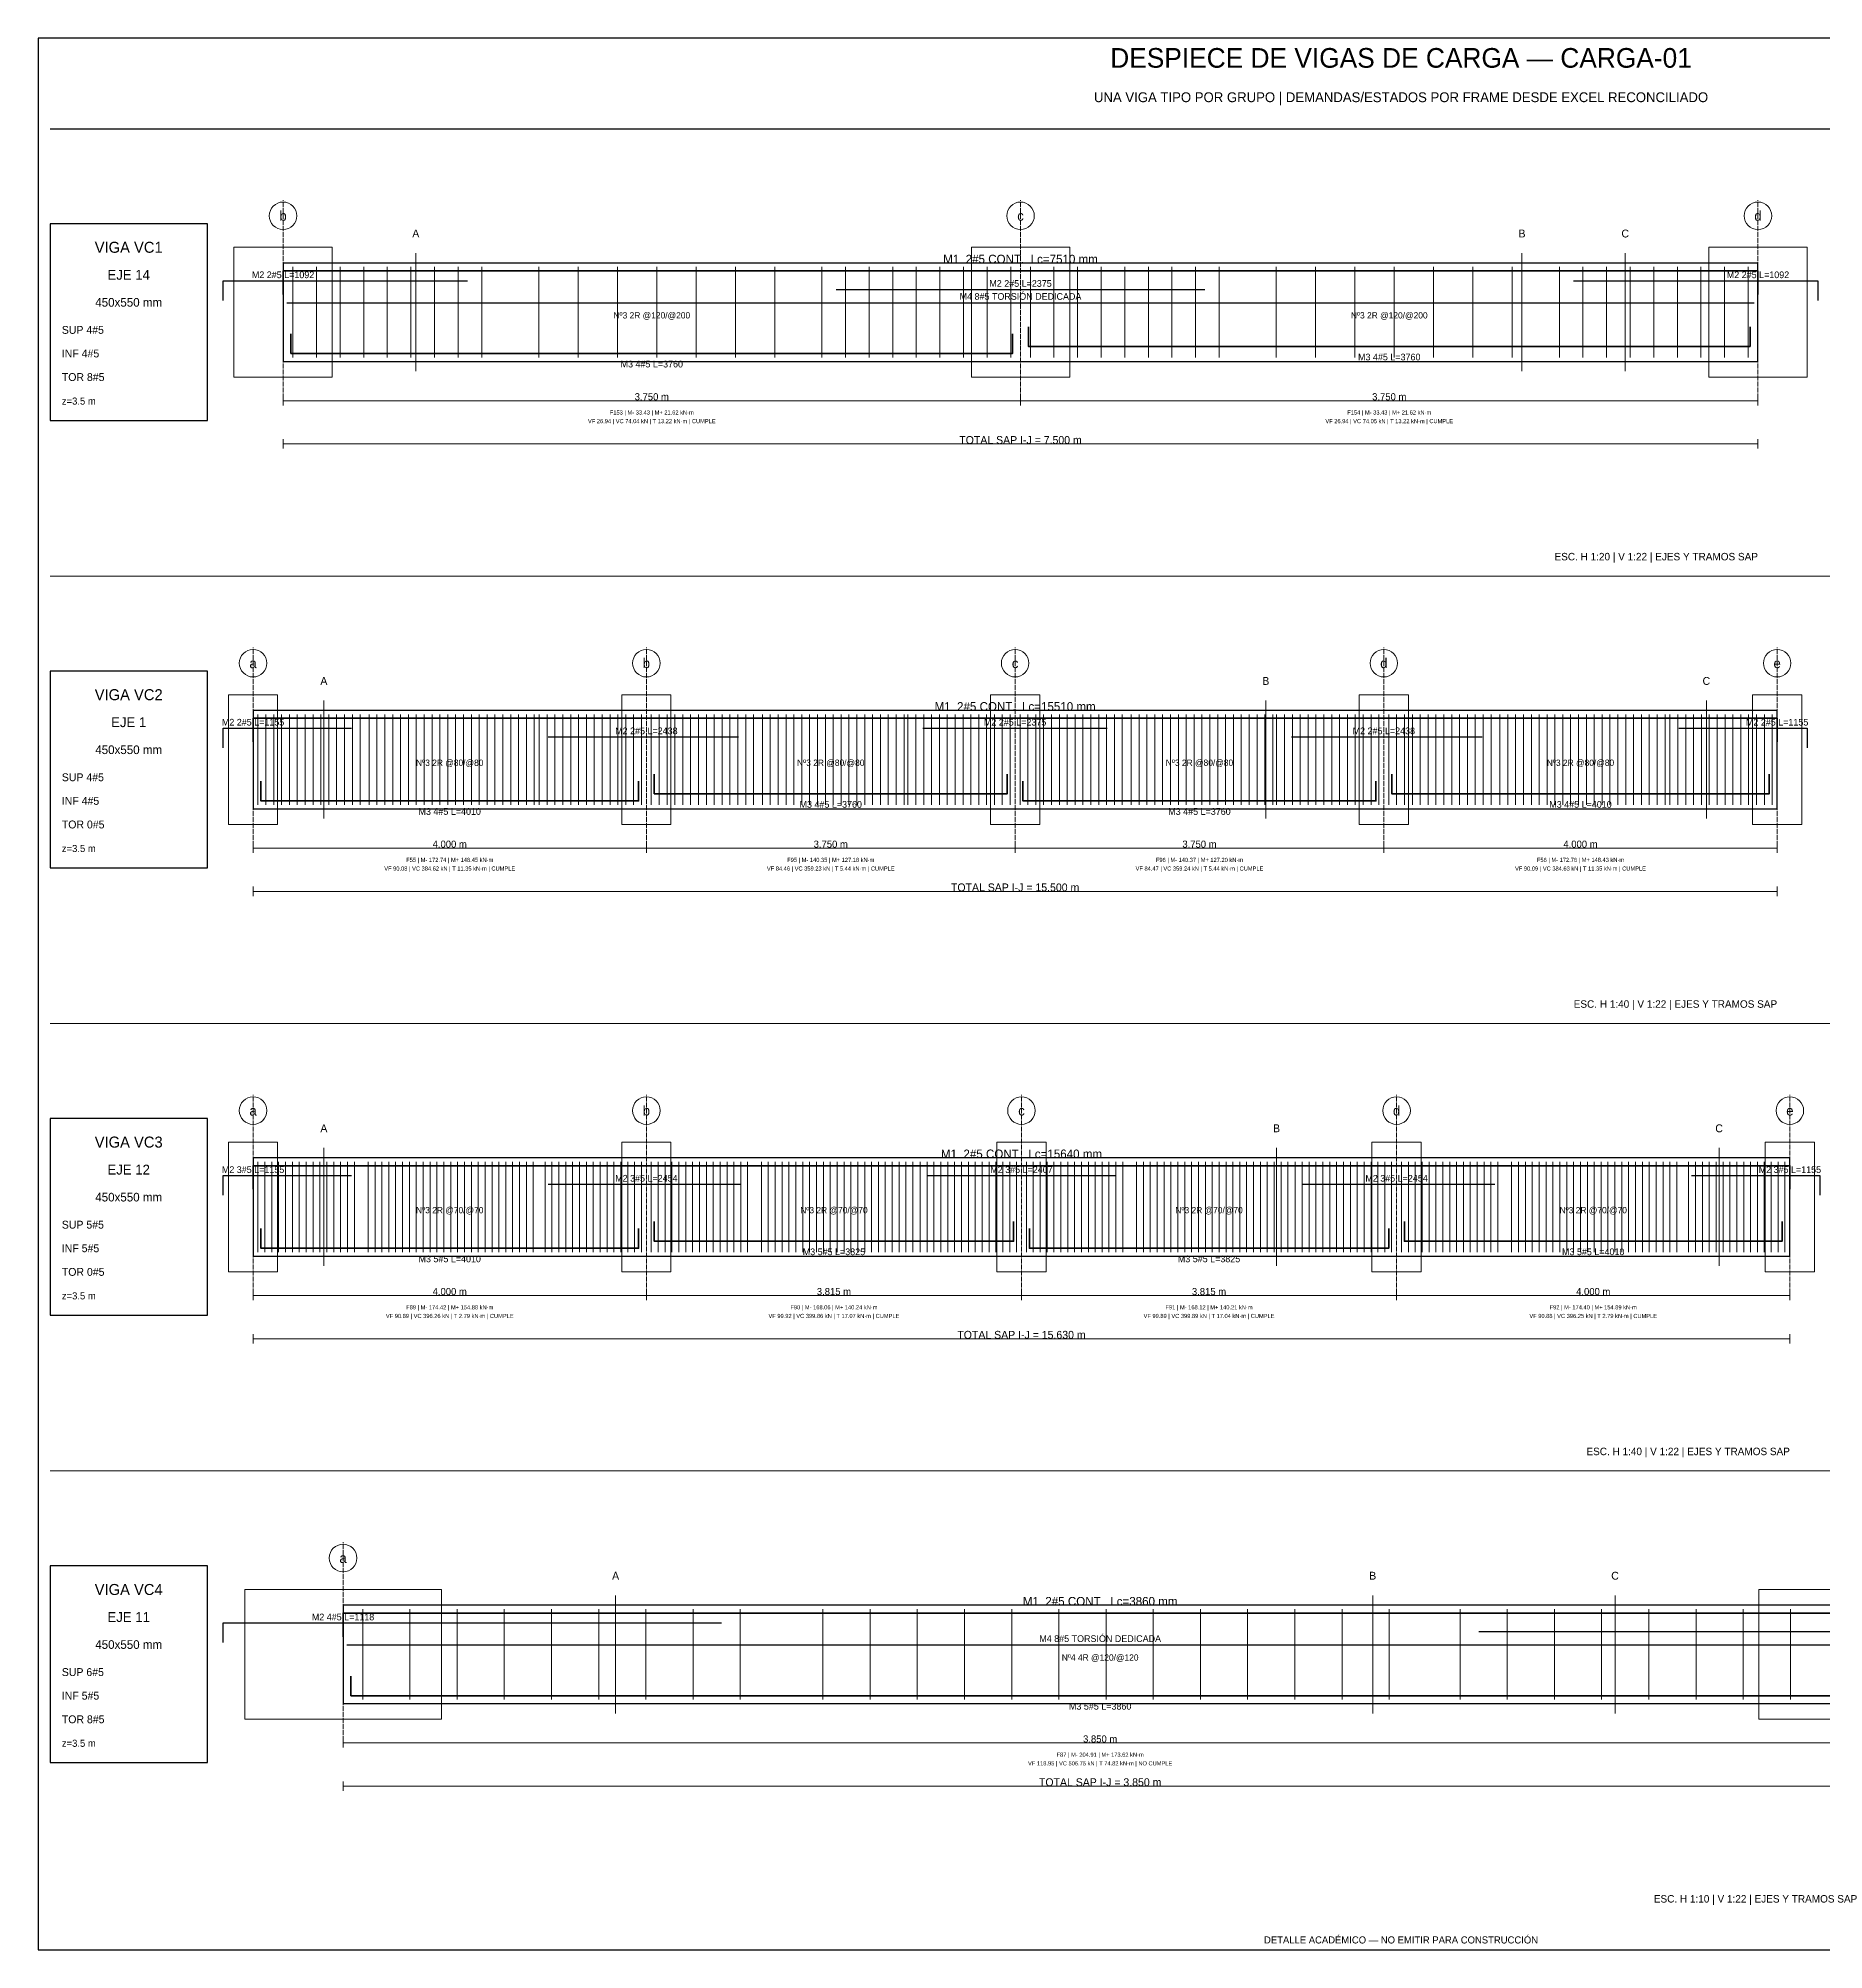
# Paper-space layout 'CARGA_01' of a CAD drawing. Header units: millimetres. Extents: x 7 to 700, y 7 to 493.
# Drawn here: x 7 to 461, y 7 to 493 of the extents above; entities that cross this region are included whole.
import ezdxf
from ezdxf.enums import TextEntityAlignment as Align

# ---------------------------------------------------------------- set-up
doc = ezdxf.new("R2010")
doc.units = ezdxf.units.MM
doc.linetypes.add('DASHED', pattern=[1.524, 1.27, -0.254])
for name, color, linetype in [('ACERO_INF', 1, 'Continuous'), ('ACERO_SUP_APOYO', 5, 'Continuous'), ('ACERO_SUP_CONT', 4, 'Continuous'), ('ACERO_TORSION', 30, 'Continuous'), ('APOYOS', 9, 'Continuous'), ('CONTORNO', 7, 'Continuous'), ('CORTE', 6, 'Continuous'), ('COTAS', 3, 'Continuous'), ('EJES', 1, 'Continuous'), ('ESTRIBOS', 8, 'Continuous'), ('MARCO', 7, 'Continuous'), ('TEXTO', 7, 'Continuous')]:
    doc.layers.add(name, color=color, linetype=linetype)

psp = doc.layouts.new('CARGA_01')

# ---------------------------------------------------------------- linework, layer by layer
at = {"layer": 'ACERO_INF', "color": 1, "lineweight": 35}
for points in [[(258.75, 419.65), (258.75, 414.65), (442.25, 414.65), (442.25, 419.65)], [(71.25, 417.85), (71.25, 412.85), (254.75, 412.85), (254.75, 417.85)], [(63.625, 304.1), (63.625, 299.1), (159.625, 299.1), (159.625, 304.1)], [(163.625, 305.9), (163.625, 300.9), (253.375, 300.9), (253.375, 305.9)], [(257.375, 304.1), (257.375, 299.1), (347.125, 299.1), (347.125, 304.1)], [(351.125, 305.9), (351.125, 300.9), (447.125, 300.9), (447.125, 305.9)], [(63.625, 190.35), (63.625, 185.35), (159.625, 185.35), (159.625, 190.35)], [(163.625, 192.15), (163.625, 187.15), (254.9943, 187.15), (254.9943, 192.15)], [(258.9943, 190.35), (258.9943, 185.35), (350.3635, 185.35), (350.3635, 190.35)], [(354.3635, 192.15), (354.3635, 187.15), (450.3635, 187.15), (450.3635, 192.15)], [(86.5, 76.6), (86.5, 71.6), (467.5, 71.6), (467.5, 76.6)]]:
    psp.add_lwpolyline(points, dxfattribs=at)
at = {"layer": 'ACERO_SUP_APOYO', "color": 5, "lineweight": 30}
for points in [[(54, 426.35), (54, 431.35), (116.125, 431.35)], [(209.875, 429.15), (303.625, 429.15)], [(397.375, 431.35), (459.5, 431.35), (459.5, 426.35)], [(54, 312.6), (54, 317.6), (86.625, 317.6)], [(231.9375, 317.6), (278.8125, 317.6)], [(424.125, 317.6), (456.75, 317.6), (456.75, 312.6)], [(136.625, 315.4), (185.0625, 315.4)], [(325.6875, 315.4), (374.125, 315.4)], [(54, 198.85), (54, 203.85), (86.625, 203.85)], [(136.625, 201.65), (185.4673, 201.65)], [(233.1519, 203.85), (280.8366, 203.85)], [(328.5212, 201.65), (377.3635, 201.65)], [(427.3635, 203.85), (459.9885, 203.85), (459.9885, 198.85)], [(54, 85.1), (54, 90.1), (180.75, 90.1)], [(373.25, 87.9), (500, 87.9), (500, 82.9)]]:
    psp.add_lwpolyline(points, dxfattribs=at)
at = {"layer": 'ACERO_SUP_CONT', "color": 4, "lineweight": 35}
for points in [[(69.25, 427.85), (69.25, 433.85), (444.25, 433.85), (444.25, 427.85)], [(61.625, 314.1), (61.625, 320.1), (449.125, 320.1), (449.125, 314.1)], [(61.625, 200.35), (61.625, 206.35), (452.3635, 206.35), (452.3635, 200.35)], [(84.5, 86.6), (84.5, 92.6), (469.5, 92.6), (469.5, 86.6)]]:
    psp.add_lwpolyline(points, dxfattribs=at)
at = {"layer": 'ACERO_TORSION', "color": 30, "lineweight": 30}
for points in [[(70.25, 425.75), (443.25, 425.75)], [(85.5, 84.5), (468.5, 84.5)]]:
    psp.add_lwpolyline(points, dxfattribs=at)
at = {"layer": 'APOYOS', "color": 9, "lineweight": 15}
for points in [[(56.75, 406.85), (81.75, 406.85), (81.75, 439.85), (56.75, 439.85)], [(244.25, 406.85), (269.25, 406.85), (269.25, 439.85), (244.25, 439.85)], [(431.75, 406.85), (456.75, 406.85), (456.75, 439.85), (431.75, 439.85)], [(55.375, 293.1), (67.875, 293.1), (67.875, 326.1), (55.375, 326.1)], [(155.375, 293.1), (167.875, 293.1), (167.875, 326.1), (155.375, 326.1)], [(249.125, 293.1), (261.625, 293.1), (261.625, 326.1), (249.125, 326.1)], [(342.875, 293.1), (355.375, 293.1), (355.375, 326.1), (342.875, 326.1)], [(442.875, 293.1), (455.375, 293.1), (455.375, 326.1), (442.875, 326.1)], [(55.375, 179.35), (67.875, 179.35), (67.875, 212.35), (55.375, 212.35)], [(155.375, 179.35), (167.875, 179.35), (167.875, 212.35), (155.375, 212.35)], [(250.7443, 179.35), (263.2443, 179.35), (263.2443, 212.35), (250.7443, 212.35)], [(346.1135, 179.35), (358.6135, 179.35), (358.6135, 212.35), (346.1135, 212.35)], [(446.1135, 179.35), (458.6135, 179.35), (458.6135, 212.35), (446.1135, 212.35)], [(59.5, 65.6), (109.5, 65.6), (109.5, 98.6), (59.5, 98.6)], [(444.5, 65.6), (494.5, 65.6), (494.5, 98.6), (444.5, 98.6)]]:
    psp.add_lwpolyline(points, close=True, dxfattribs=at)
at = {"layer": 'CONTORNO', "color": 7, "lineweight": 25}
for points in [[(69.25, 410.85), (444.25, 410.85), (444.25, 435.85), (69.25, 435.85)], [(61.625, 297.1), (449.125, 297.1), (449.125, 322.1), (61.625, 322.1)], [(61.625, 183.35), (452.3635, 183.35), (452.3635, 208.35), (61.625, 208.35)], [(84.5, 69.6), (469.5, 69.6), (469.5, 94.6), (84.5, 94.6)]]:
    psp.add_lwpolyline(points, close=True, dxfattribs=at)
at = {"layer": 'CORTE', "color": 6, "lineweight": 13}
for p, q in [((103, 408.35), (103, 438.35)), ((384.25, 408.35), (384.25, 438.35)), ((410.5, 408.35), (410.5, 438.35)), ((79.625, 294.6), (79.625, 324.6)), ((319.125, 294.6), (319.125, 324.6)), ((431.125, 294.6), (431.125, 324.6)), ((79.625, 180.85), (79.625, 210.85)), ((321.8453, 180.85), (321.8453, 210.85)), ((434.3635, 180.85), (434.3635, 210.85)), ((153.8, 67.1), (153.8, 97.1)), ((346.3, 67.1), (346.3, 97.1)), ((407.9, 67.1), (407.9, 97.1))]:
    psp.add_line(p, q, dxfattribs=at)
at = {"layer": 'COTAS', "color": 3, "lineweight": 13}
for p, q in [((69.25, 399.65), (69.25, 402.05)), ((69.25, 400.85), (256.75, 400.85)), ((256.75, 399.65), (256.75, 402.05)), ((256.75, 399.65), (256.75, 402.05)), ((256.75, 400.85), (444.25, 400.85)), ((444.25, 399.65), (444.25, 402.05)), ((69.25, 388.65), (69.25, 391.05)), ((69.25, 389.85), (444.25, 389.85)), ((444.25, 388.65), (444.25, 391.05)), ((61.625, 285.9), (61.625, 288.3)), ((61.625, 287.1), (161.625, 287.1)), ((161.625, 285.9), (161.625, 288.3)), ((161.625, 285.9), (161.625, 288.3)), ((161.625, 287.1), (255.375, 287.1)), ((255.375, 285.9), (255.375, 288.3)), ((255.375, 285.9), (255.375, 288.3)), ((255.375, 287.1), (349.125, 287.1)), ((349.125, 285.9), (349.125, 288.3)), ((349.125, 285.9), (349.125, 288.3)), ((349.125, 287.1), (449.125, 287.1)), ((449.125, 285.9), (449.125, 288.3)), ((61.625, 274.9), (61.625, 277.3)), ((449.125, 274.9), (449.125, 277.3)), ((61.625, 276.1), (449.125, 276.1)), ((61.625, 172.15), (61.625, 174.55)), ((61.625, 173.35), (161.625, 173.35)), ((161.625, 172.15), (161.625, 174.55)), ((161.625, 172.15), (161.625, 174.55)), ((161.625, 173.35), (256.9943, 173.35)), ((256.9943, 172.15), (256.9943, 174.55)), ((256.9943, 172.15), (256.9943, 174.55)), ((256.9943, 173.35), (352.3635, 173.35)), ((352.3635, 172.15), (352.3635, 174.55)), ((352.3635, 172.15), (352.3635, 174.55)), ((352.3635, 173.35), (452.3635, 173.35)), ((452.3635, 172.15), (452.3635, 174.55)), ((61.625, 161.15), (61.625, 163.55)), ((61.625, 162.35), (452.3635, 162.35)), ((452.3635, 161.15), (452.3635, 163.55)), ((84.5, 58.4), (84.5, 60.8)), ((84.5, 59.6), (469.5, 59.6)), ((84.5, 47.4), (84.5, 49.8)), ((84.5, 48.6), (469.5, 48.6))]:
    psp.add_line(p, q, dxfattribs=at)
at = {"layer": 'EJES', "color": 1, "linetype": 'DASHED', "lineweight": 9}
for p, q in [((69.25, 399.85), (69.25, 451.85)), ((256.75, 399.85), (256.75, 451.85)), ((444.25, 399.85), (444.25, 451.85)), ((61.625, 286.1), (61.625, 338.1)), ((161.625, 286.1), (161.625, 338.1)), ((255.375, 286.1), (255.375, 338.1)), ((349.125, 286.1), (349.125, 338.1)), ((449.125, 286.1), (449.125, 338.1)), ((61.625, 172.35), (61.625, 224.35)), ((161.625, 172.35), (161.625, 224.35)), ((256.9943, 172.35), (256.9943, 224.35)), ((352.3635, 172.35), (352.3635, 224.35)), ((452.3635, 172.35), (452.3635, 224.35)), ((84.5, 58.6), (84.5, 110.6))]:
    psp.add_line(p, q, dxfattribs=at)
at = {"layer": 'EJES', "color": 1, "lineweight": 18}
for centre in [(69.25, 447.85), (256.75, 447.85), (444.25, 447.85), (61.625, 334.1), (161.625, 334.1), (255.375, 334.1), (349.125, 334.1), (449.125, 334.1), (61.625, 220.35), (161.625, 220.35), (256.9943, 220.35), (352.3635, 220.35), (452.3635, 220.35), (84.5, 106.6)]:
    psp.add_circle(centre, 3.5, dxfattribs=at)
at = {"layer": 'ESTRIBOS', "color": 8, "lineweight": 9}
for p, q in [((71.75, 411.85), (71.75, 434.85)), ((77.75, 411.85), (77.75, 434.85)), ((83.75, 411.85), (83.75, 434.85)), ((89.75, 411.85), (89.75, 434.85)), ((95.75, 411.85), (95.75, 434.85)), ((101.75, 411.85), (101.75, 434.85)), ((107.75, 411.85), (107.75, 434.85)), ((113.75, 411.85), (113.75, 434.85)), ((119.75, 411.85), (119.75, 434.85)), ((134.25, 411.85), (134.25, 434.85)), ((144.25, 411.85), (144.25, 434.85)), ((154.25, 411.85), (154.25, 434.85)), ((164.25, 411.85), (164.25, 434.85)), ((174.25, 411.85), (174.25, 434.85)), ((184.25, 411.85), (184.25, 434.85)), ((194.25, 411.85), (194.25, 434.85)), ((206.25, 411.85), (206.25, 434.85)), ((212.25, 411.85), (212.25, 434.85)), ((218.25, 411.85), (218.25, 434.85)), ((224.25, 411.85), (224.25, 434.85)), ((230.25, 411.85), (230.25, 434.85)), ((236.25, 411.85), (236.25, 434.85)), ((242.25, 411.85), (242.25, 434.85)), ((248.25, 411.85), (248.25, 434.85)), ((254.25, 411.85), (254.25, 434.85)), ((259.25, 411.85), (259.25, 434.85)), ((265.25, 411.85), (265.25, 434.85)), ((271.25, 411.85), (271.25, 434.85)), ((277.25, 411.85), (277.25, 434.85)), ((283.25, 411.85), (283.25, 434.85)), ((289.25, 411.85), (289.25, 434.85)), ((295.25, 411.85), (295.25, 434.85)), ((301.25, 411.85), (301.25, 434.85)), ((307.25, 411.85), (307.25, 434.85)), ((321.75, 411.85), (321.75, 434.85)), ((331.75, 411.85), (331.75, 434.85)), ((341.75, 411.85), (341.75, 434.85)), ((351.75, 411.85), (351.75, 434.85)), ((361.75, 411.85), (361.75, 434.85)), ((371.75, 411.85), (371.75, 434.85)), ((381.75, 411.85), (381.75, 434.85)), ((393.75, 411.85), (393.75, 434.85)), ((399.75, 411.85), (399.75, 434.85)), ((405.75, 411.85), (405.75, 434.85)), ((411.75, 411.85), (411.75, 434.85)), ((417.75, 411.85), (417.75, 434.85)), ((423.75, 411.85), (423.75, 434.85)), ((429.75, 411.85), (429.75, 434.85)), ((435.75, 411.85), (435.75, 434.85)), ((441.75, 411.85), (441.75, 434.85)), ((62.875, 298.1), (62.875, 321.1)), ((64.875, 298.1), (64.875, 321.1)), ((66.875, 298.1), (66.875, 321.1)), ((68.875, 298.1), (68.875, 321.1)), ((70.875, 298.1), (70.875, 321.1)), ((72.875, 298.1), (72.875, 321.1)), ((74.875, 298.1), (74.875, 321.1)), ((76.875, 298.1), (76.875, 321.1)), ((78.875, 298.1), (78.875, 321.1)), ((80.875, 298.1), (80.875, 321.1)), ((82.875, 298.1), (82.875, 321.1)), ((84.875, 298.1), (84.875, 321.1)), ((86.875, 298.1), (86.875, 321.1)), ((88.875, 298.1), (88.875, 321.1)), ((91.125, 298.1), (91.125, 321.1)), ((93.125, 298.1), (93.125, 321.1)), ((95.125, 298.1), (95.125, 321.1)), ((97.125, 298.1), (97.125, 321.1)), ((99.125, 298.1), (99.125, 321.1)), ((101.125, 298.1), (101.125, 321.1)), ((103.125, 298.1), (103.125, 321.1)), ((105.125, 298.1), (105.125, 321.1)), ((107.125, 298.1), (107.125, 321.1)), ((109.125, 298.1), (109.125, 321.1)), ((111.125, 298.1), (111.125, 321.1)), ((113.125, 298.1), (113.125, 321.1)), ((115.125, 298.1), (115.125, 321.1)), ((117.125, 298.1), (117.125, 321.1)), ((119.125, 298.1), (119.125, 321.1)), ((121.125, 298.1), (121.125, 321.1)), ((123.125, 298.1), (123.125, 321.1)), ((125.125, 298.1), (125.125, 321.1)), ((127.125, 298.1), (127.125, 321.1)), ((129.125, 298.1), (129.125, 321.1)), ((131.125, 298.1), (131.125, 321.1)), ((133.125, 298.1), (133.125, 321.1)), ((134.375, 298.1), (134.375, 321.1)), ((136.375, 298.1), (136.375, 321.1)), ((138.375, 298.1), (138.375, 321.1)), ((140.375, 298.1), (140.375, 321.1)), ((142.375, 298.1), (142.375, 321.1)), ((144.375, 298.1), (144.375, 321.1)), ((146.375, 298.1), (146.375, 321.1)), ((148.375, 298.1), (148.375, 321.1)), ((150.375, 298.1), (150.375, 321.1)), ((152.375, 298.1), (152.375, 321.1)), ((154.375, 298.1), (154.375, 321.1)), ((156.375, 298.1), (156.375, 321.1)), ((158.375, 298.1), (158.375, 321.1)), ((160.375, 298.1), (160.375, 321.1)), ((162.875, 298.1), (162.875, 321.1)), ((164.875, 298.1), (164.875, 321.1)), ((166.875, 298.1), (166.875, 321.1)), ((168.875, 298.1), (168.875, 321.1)), ((170.875, 298.1), (170.875, 321.1)), ((172.875, 298.1), (172.875, 321.1)), ((174.875, 298.1), (174.875, 321.1)), ((176.875, 298.1), (176.875, 321.1)), ((178.875, 298.1), (178.875, 321.1)), ((180.875, 298.1), (180.875, 321.1)), ((182.875, 298.1), (182.875, 321.1)), ((184.875, 298.1), (184.875, 321.1)), ((186.875, 298.1), (186.875, 321.1)), ((188.875, 298.1), (188.875, 321.1)), ((191.125, 298.1), (191.125, 321.1)), ((193.125, 298.1), (193.125, 321.1)), ((195.125, 298.1), (195.125, 321.1)), ((197.125, 298.1), (197.125, 321.1)), ((199.125, 298.1), (199.125, 321.1)), ((201.125, 298.1), (201.125, 321.1)), ((203.125, 298.1), (203.125, 321.1)), ((205.125, 298.1), (205.125, 321.1)), ((207.125, 298.1), (207.125, 321.1)), ((209.125, 298.1), (209.125, 321.1)), ((211.125, 298.1), (211.125, 321.1)), ((213.125, 298.1), (213.125, 321.1)), ((215.125, 298.1), (215.125, 321.1)), ((217.125, 298.1), (217.125, 321.1)), ((219.125, 298.1), (219.125, 321.1)), ((221.125, 298.1), (221.125, 321.1)), ((223.125, 298.1), (223.125, 321.1)), ((225.125, 298.1), (225.125, 321.1)), ((227.125, 298.1), (227.125, 321.1)), ((228.125, 298.1), (228.125, 321.1)), ((230.125, 298.1), (230.125, 321.1)), ((232.125, 298.1), (232.125, 321.1)), ((234.125, 298.1), (234.125, 321.1)), ((236.125, 298.1), (236.125, 321.1)), ((238.125, 298.1), (238.125, 321.1)), ((240.125, 298.1), (240.125, 321.1)), ((242.125, 298.1), (242.125, 321.1)), ((244.125, 298.1), (244.125, 321.1)), ((246.125, 298.1), (246.125, 321.1)), ((248.125, 298.1), (248.125, 321.1)), ((250.125, 298.1), (250.125, 321.1)), ((252.125, 298.1), (252.125, 321.1)), ((254.125, 298.1), (254.125, 321.1)), ((256.625, 298.1), (256.625, 321.1)), ((258.625, 298.1), (258.625, 321.1)), ((260.625, 298.1), (260.625, 321.1)), ((262.625, 298.1), (262.625, 321.1)), ((264.625, 298.1), (264.625, 321.1)), ((266.625, 298.1), (266.625, 321.1)), ((268.625, 298.1), (268.625, 321.1)), ((270.625, 298.1), (270.625, 321.1)), ((272.625, 298.1), (272.625, 321.1)), ((274.625, 298.1), (274.625, 321.1)), ((276.625, 298.1), (276.625, 321.1)), ((278.625, 298.1), (278.625, 321.1)), ((280.625, 298.1), (280.625, 321.1)), ((282.625, 298.1), (282.625, 321.1)), ((284.875, 298.1), (284.875, 321.1)), ((286.875, 298.1), (286.875, 321.1)), ((288.875, 298.1), (288.875, 321.1)), ((290.875, 298.1), (290.875, 321.1)), ((292.875, 298.1), (292.875, 321.1)), ((294.875, 298.1), (294.875, 321.1)), ((296.875, 298.1), (296.875, 321.1)), ((298.875, 298.1), (298.875, 321.1)), ((300.875, 298.1), (300.875, 321.1)), ((302.875, 298.1), (302.875, 321.1)), ((304.875, 298.1), (304.875, 321.1)), ((306.875, 298.1), (306.875, 321.1)), ((308.875, 298.1), (308.875, 321.1)), ((310.875, 298.1), (310.875, 321.1)), ((312.875, 298.1), (312.875, 321.1)), ((314.875, 298.1), (314.875, 321.1)), ((316.875, 298.1), (316.875, 321.1)), ((318.875, 298.1), (318.875, 321.1)), ((320.875, 298.1), (320.875, 321.1)), ((321.875, 298.1), (321.875, 321.1)), ((323.875, 298.1), (323.875, 321.1)), ((325.875, 298.1), (325.875, 321.1)), ((327.875, 298.1), (327.875, 321.1)), ((329.875, 298.1), (329.875, 321.1)), ((331.875, 298.1), (331.875, 321.1)), ((333.875, 298.1), (333.875, 321.1)), ((335.875, 298.1), (335.875, 321.1)), ((337.875, 298.1), (337.875, 321.1)), ((339.875, 298.1), (339.875, 321.1)), ((341.875, 298.1), (341.875, 321.1)), ((343.875, 298.1), (343.875, 321.1)), ((345.875, 298.1), (345.875, 321.1)), ((347.875, 298.1), (347.875, 321.1)), ((350.375, 298.1), (350.375, 321.1)), ((352.375, 298.1), (352.375, 321.1)), ((354.375, 298.1), (354.375, 321.1)), ((356.375, 298.1), (356.375, 321.1)), ((358.375, 298.1), (358.375, 321.1)), ((360.375, 298.1), (360.375, 321.1)), ((362.375, 298.1), (362.375, 321.1)), ((364.375, 298.1), (364.375, 321.1)), ((366.375, 298.1), (366.375, 321.1)), ((368.375, 298.1), (368.375, 321.1)), ((370.375, 298.1), (370.375, 321.1)), ((372.375, 298.1), (372.375, 321.1)), ((374.375, 298.1), (374.375, 321.1)), ((376.375, 298.1), (376.375, 321.1)), ((378.625, 298.1), (378.625, 321.1)), ((380.625, 298.1), (380.625, 321.1)), ((382.625, 298.1), (382.625, 321.1)), ((384.625, 298.1), (384.625, 321.1)), ((386.625, 298.1), (386.625, 321.1)), ((388.625, 298.1), (388.625, 321.1)), ((390.625, 298.1), (390.625, 321.1)), ((392.625, 298.1), (392.625, 321.1)), ((394.625, 298.1), (394.625, 321.1)), ((396.625, 298.1), (396.625, 321.1)), ((398.625, 298.1), (398.625, 321.1)), ((400.625, 298.1), (400.625, 321.1)), ((402.625, 298.1), (402.625, 321.1)), ((404.625, 298.1), (404.625, 321.1)), ((406.625, 298.1), (406.625, 321.1)), ((408.625, 298.1), (408.625, 321.1)), ((410.625, 298.1), (410.625, 321.1)), ((412.625, 298.1), (412.625, 321.1)), ((414.625, 298.1), (414.625, 321.1)), ((416.625, 298.1), (416.625, 321.1)), ((418.625, 298.1), (418.625, 321.1)), ((420.625, 298.1), (420.625, 321.1)), ((421.875, 298.1), (421.875, 321.1)), ((423.875, 298.1), (423.875, 321.1)), ((425.875, 298.1), (425.875, 321.1)), ((427.875, 298.1), (427.875, 321.1)), ((429.875, 298.1), (429.875, 321.1)), ((431.875, 298.1), (431.875, 321.1)), ((433.875, 298.1), (433.875, 321.1)), ((435.875, 298.1), (435.875, 321.1)), ((437.875, 298.1), (437.875, 321.1)), ((439.875, 298.1), (439.875, 321.1)), ((441.875, 298.1), (441.875, 321.1)), ((443.875, 298.1), (443.875, 321.1)), ((445.875, 298.1), (445.875, 321.1)), ((447.875, 298.1), (447.875, 321.1)), ((62.875, 184.35), (62.875, 207.35)), ((64.625, 184.35), (64.625, 207.35)), ((66.375, 184.35), (66.375, 207.35)), ((68.125, 184.35), (68.125, 207.35)), ((69.875, 184.35), (69.875, 207.35)), ((71.625, 184.35), (71.625, 207.35)), ((73.375, 184.35), (73.375, 207.35)), ((75.125, 184.35), (75.125, 207.35)), ((76.875, 184.35), (76.875, 207.35)), ((78.625, 184.35), (78.625, 207.35)), ((80.375, 184.35), (80.375, 207.35)), ((82.125, 184.35), (82.125, 207.35)), ((83.875, 184.35), (83.875, 207.35)), ((85.625, 184.35), (85.625, 207.35)), ((87.375, 184.35), (87.375, 207.35)), ((90.875, 184.35), (90.875, 207.35)), ((92.625, 184.35), (92.625, 207.35)), ((94.375, 184.35), (94.375, 207.35)), ((96.125, 184.35), (96.125, 207.35)), ((97.875, 184.35), (97.875, 207.35)), ((99.625, 184.35), (99.625, 207.35)), ((101.375, 184.35), (101.375, 207.35)), ((103.125, 184.35), (103.125, 207.35)), ((104.875, 184.35), (104.875, 207.35)), ((106.625, 184.35), (106.625, 207.35)), ((108.375, 184.35), (108.375, 207.35)), ((110.125, 184.35), (110.125, 207.35)), ((111.875, 184.35), (111.875, 207.35)), ((113.625, 184.35), (113.625, 207.35)), ((115.375, 184.35), (115.375, 207.35)), ((117.125, 184.35), (117.125, 207.35)), ((118.875, 184.35), (118.875, 207.35)), ((120.625, 184.35), (120.625, 207.35)), ((122.375, 184.35), (122.375, 207.35)), ((124.125, 184.35), (124.125, 207.35)), ((125.875, 184.35), (125.875, 207.35)), ((127.625, 184.35), (127.625, 207.35)), ((129.375, 184.35), (129.375, 207.35)), ((131.125, 184.35), (131.125, 207.35)), ((132.875, 184.35), (132.875, 207.35)), ((135.875, 184.35), (135.875, 207.35)), ((137.625, 184.35), (137.625, 207.35)), ((139.375, 184.35), (139.375, 207.35)), ((141.125, 184.35), (141.125, 207.35)), ((142.875, 184.35), (142.875, 207.35)), ((144.625, 184.35), (144.625, 207.35)), ((146.375, 184.35), (146.375, 207.35)), ((148.125, 184.35), (148.125, 207.35)), ((149.875, 184.35), (149.875, 207.35)), ((151.625, 184.35), (151.625, 207.35)), ((153.375, 184.35), (153.375, 207.35)), ((155.125, 184.35), (155.125, 207.35)), ((156.875, 184.35), (156.875, 207.35)), ((158.625, 184.35), (158.625, 207.35)), ((160.375, 184.35), (160.375, 207.35)), ((162.875, 184.35), (162.875, 207.35)), ((164.625, 184.35), (164.625, 207.35)), ((166.375, 184.35), (166.375, 207.35)), ((168.125, 184.35), (168.125, 207.35)), ((169.875, 184.35), (169.875, 207.35)), ((171.625, 184.35), (171.625, 207.35)), ((173.375, 184.35), (173.375, 207.35)), ((175.125, 184.35), (175.125, 207.35)), ((176.875, 184.35), (176.875, 207.35)), ((178.625, 184.35), (178.625, 207.35)), ((180.375, 184.35), (180.375, 207.35)), ((182.125, 184.35), (182.125, 207.35)), ((183.875, 184.35), (183.875, 207.35)), ((185.625, 184.35), (185.625, 207.35)), ((187.375, 184.35), (187.375, 207.35)), ((190.875, 184.35), (190.875, 207.35)), ((192.625, 184.35), (192.625, 207.35)), ((194.375, 184.35), (194.375, 207.35)), ((196.125, 184.35), (196.125, 207.35)), ((197.875, 184.35), (197.875, 207.35)), ((199.625, 184.35), (199.625, 207.35)), ((201.375, 184.35), (201.375, 207.35)), ((203.125, 184.35), (203.125, 207.35)), ((204.875, 184.35), (204.875, 207.35)), ((206.625, 184.35), (206.625, 207.35)), ((208.375, 184.35), (208.375, 207.35)), ((210.125, 184.35), (210.125, 207.35)), ((211.875, 184.35), (211.875, 207.35)), ((213.625, 184.35), (213.625, 207.35)), ((215.375, 184.35), (215.375, 207.35)), ((217.125, 184.35), (217.125, 207.35)), ((218.875, 184.35), (218.875, 207.35)), ((220.625, 184.35), (220.625, 207.35)), ((222.375, 184.35), (222.375, 207.35)), ((224.125, 184.35), (224.125, 207.35)), ((225.875, 184.35), (225.875, 207.35)), ((227.625, 184.35), (227.625, 207.35)), ((229.375, 184.35), (229.375, 207.35)), ((231.2443, 184.35), (231.2443, 207.35)), ((232.9943, 184.35), (232.9943, 207.35)), ((234.7443, 184.35), (234.7443, 207.35)), ((236.4943, 184.35), (236.4943, 207.35)), ((238.2443, 184.35), (238.2443, 207.35)), ((239.9943, 184.35), (239.9943, 207.35)), ((241.7443, 184.35), (241.7443, 207.35)), ((243.4943, 184.35), (243.4943, 207.35)), ((245.2443, 184.35), (245.2443, 207.35)), ((246.9943, 184.35), (246.9943, 207.35)), ((248.7443, 184.35), (248.7443, 207.35)), ((250.4943, 184.35), (250.4943, 207.35)), ((252.2443, 184.35), (252.2443, 207.35)), ((253.9943, 184.35), (253.9943, 207.35)), ((255.7443, 184.35), (255.7443, 207.35)), ((258.2443, 184.35), (258.2443, 207.35)), ((259.9943, 184.35), (259.9943, 207.35)), ((261.7443, 184.35), (261.7443, 207.35)), ((263.4943, 184.35), (263.4943, 207.35)), ((265.2443, 184.35), (265.2443, 207.35)), ((266.9943, 184.35), (266.9943, 207.35)), ((268.7443, 184.35), (268.7443, 207.35)), ((270.4943, 184.35), (270.4943, 207.35)), ((272.2443, 184.35), (272.2443, 207.35)), ((273.9943, 184.35), (273.9943, 207.35)), ((275.7443, 184.35), (275.7443, 207.35)), ((277.4943, 184.35), (277.4943, 207.35)), ((279.2443, 184.35), (279.2443, 207.35)), ((280.9943, 184.35), (280.9943, 207.35)), ((282.7443, 184.35), (282.7443, 207.35)), ((286.2443, 184.35), (286.2443, 207.35)), ((287.9943, 184.35), (287.9943, 207.35)), ((289.7443, 184.35), (289.7443, 207.35)), ((291.4943, 184.35), (291.4943, 207.35)), ((293.2443, 184.35), (293.2443, 207.35)), ((294.9943, 184.35), (294.9943, 207.35)), ((296.7443, 184.35), (296.7443, 207.35)), ((298.4943, 184.35), (298.4943, 207.35)), ((300.2443, 184.35), (300.2443, 207.35)), ((301.9943, 184.35), (301.9943, 207.35)), ((303.7443, 184.35), (303.7443, 207.35)), ((305.4943, 184.35), (305.4943, 207.35)), ((307.2443, 184.35), (307.2443, 207.35)), ((308.9943, 184.35), (308.9943, 207.35)), ((310.7443, 184.35), (310.7443, 207.35)), ((312.4943, 184.35), (312.4943, 207.35)), ((314.2443, 184.35), (314.2443, 207.35)), ((315.9943, 184.35), (315.9943, 207.35)), ((317.7443, 184.35), (317.7443, 207.35)), ((319.4943, 184.35), (319.4943, 207.35)), ((321.2443, 184.35), (321.2443, 207.35)), ((322.9943, 184.35), (322.9943, 207.35)), ((324.7443, 184.35), (324.7443, 207.35)), ((326.6135, 184.35), (326.6135, 207.35)), ((328.3635, 184.35), (328.3635, 207.35)), ((330.1135, 184.35), (330.1135, 207.35)), ((331.8635, 184.35), (331.8635, 207.35)), ((333.6135, 184.35), (333.6135, 207.35)), ((335.3635, 184.35), (335.3635, 207.35)), ((337.1135, 184.35), (337.1135, 207.35)), ((338.8635, 184.35), (338.8635, 207.35)), ((340.6135, 184.35), (340.6135, 207.35)), ((342.3635, 184.35), (342.3635, 207.35)), ((344.1135, 184.35), (344.1135, 207.35)), ((345.8635, 184.35), (345.8635, 207.35)), ((347.6135, 184.35), (347.6135, 207.35)), ((349.3635, 184.35), (349.3635, 207.35)), ((351.1135, 184.35), (351.1135, 207.35)), ((353.6135, 184.35), (353.6135, 207.35)), ((355.3635, 184.35), (355.3635, 207.35)), ((357.1135, 184.35), (357.1135, 207.35)), ((358.8635, 184.35), (358.8635, 207.35)), ((360.6135, 184.35), (360.6135, 207.35)), ((362.3635, 184.35), (362.3635, 207.35)), ((364.1135, 184.35), (364.1135, 207.35)), ((365.8635, 184.35), (365.8635, 207.35)), ((367.6135, 184.35), (367.6135, 207.35)), ((369.3635, 184.35), (369.3635, 207.35)), ((371.1135, 184.35), (371.1135, 207.35)), ((372.8635, 184.35), (372.8635, 207.35)), ((374.6135, 184.35), (374.6135, 207.35)), ((376.3635, 184.35), (376.3635, 207.35)), ((378.1135, 184.35), (378.1135, 207.35)), ((381.6135, 184.35), (381.6135, 207.35)), ((383.3635, 184.35), (383.3635, 207.35)), ((385.1135, 184.35), (385.1135, 207.35)), ((386.8635, 184.35), (386.8635, 207.35)), ((388.6135, 184.35), (388.6135, 207.35)), ((390.3635, 184.35), (390.3635, 207.35)), ((392.1135, 184.35), (392.1135, 207.35)), ((393.8635, 184.35), (393.8635, 207.35)), ((395.6135, 184.35), (395.6135, 207.35)), ((397.3635, 184.35), (397.3635, 207.35)), ((399.1135, 184.35), (399.1135, 207.35)), ((400.8635, 184.35), (400.8635, 207.35)), ((402.6135, 184.35), (402.6135, 207.35)), ((404.3635, 184.35), (404.3635, 207.35)), ((406.1135, 184.35), (406.1135, 207.35)), ((407.8635, 184.35), (407.8635, 207.35)), ((409.6135, 184.35), (409.6135, 207.35)), ((411.3635, 184.35), (411.3635, 207.35)), ((413.1135, 184.35), (413.1135, 207.35)), ((414.8635, 184.35), (414.8635, 207.35)), ((416.6135, 184.35), (416.6135, 207.35)), ((418.3635, 184.35), (418.3635, 207.35)), ((420.1135, 184.35), (420.1135, 207.35)), ((421.8635, 184.35), (421.8635, 207.35)), ((423.6135, 184.35), (423.6135, 207.35)), ((426.6135, 184.35), (426.6135, 207.35)), ((428.3635, 184.35), (428.3635, 207.35)), ((430.1135, 184.35), (430.1135, 207.35)), ((431.8635, 184.35), (431.8635, 207.35)), ((433.6135, 184.35), (433.6135, 207.35)), ((435.3635, 184.35), (435.3635, 207.35)), ((437.1135, 184.35), (437.1135, 207.35)), ((438.8635, 184.35), (438.8635, 207.35)), ((440.6135, 184.35), (440.6135, 207.35)), ((442.3635, 184.35), (442.3635, 207.35)), ((444.1135, 184.35), (444.1135, 207.35)), ((445.8635, 184.35), (445.8635, 207.35)), ((447.6135, 184.35), (447.6135, 207.35)), ((449.3635, 184.35), (449.3635, 207.35)), ((451.1135, 184.35), (451.1135, 207.35)), ((89.5, 70.6), (89.5, 93.6)), ((101.5, 70.6), (101.5, 93.6)), ((113.5, 70.6), (113.5, 93.6)), ((125.5, 70.6), (125.5, 93.6)), ((137.5, 70.6), (137.5, 93.6)), ((149.5, 70.6), (149.5, 93.6)), ((161.5, 70.6), (161.5, 93.6)), ((173.5, 70.6), (173.5, 93.6)), ((185.5, 70.6), (185.5, 93.6)), ((206.5, 70.6), (206.5, 93.6)), ((218.5, 70.6), (218.5, 93.6)), ((230.5, 70.6), (230.5, 93.6)), ((242.5, 70.6), (242.5, 93.6)), ((254.5, 70.6), (254.5, 93.6)), ((266.5, 70.6), (266.5, 93.6)), ((278.5, 70.6), (278.5, 93.6)), ((290.5, 70.6), (290.5, 93.6)), ((302.5, 70.6), (302.5, 93.6)), ((314.5, 70.6), (314.5, 93.6)), ((326.5, 70.6), (326.5, 93.6)), ((338.5, 70.6), (338.5, 93.6)), ((350.5, 70.6), (350.5, 93.6)), ((368.5, 70.6), (368.5, 93.6)), ((380.5, 70.6), (380.5, 93.6)), ((392.5, 70.6), (392.5, 93.6)), ((404.5, 70.6), (404.5, 93.6)), ((416.5, 70.6), (416.5, 93.6)), ((428.5, 70.6), (428.5, 93.6)), ((440.5, 70.6), (440.5, 93.6)), ((452.5, 70.6), (452.5, 93.6))]:
    psp.add_line(p, q, dxfattribs=at)
at = {"layer": 'MARCO', "color": 7, "lineweight": 25}
psp.add_line((10, 470), (697, 470), dxfattribs=at)
at = {"layer": 'MARCO', "color": 8, "lineweight": 13}
for p, q in [((10, 356.25), (697, 356.25)), ((10, 242.5), (697, 242.5)), ((10, 128.75), (697, 128.75))]:
    psp.add_line(p, q, dxfattribs=at)
at = {"layer": 'MARCO', "color": 7, "lineweight": 30}
psp.add_lwpolyline([(7, 7), (700, 7), (700, 493), (7, 493)], close=True, dxfattribs=at)
at = {"layer": 'MARCO', "color": 7, "lineweight": 25}
for points in [[(10, 395.85), (50, 395.85), (50, 445.85), (10, 445.85)], [(10, 282.1), (50, 282.1), (50, 332.1), (10, 332.1)], [(10, 168.35), (50, 168.35), (50, 218.35), (10, 218.35)], [(10, 54.6), (50, 54.6), (50, 104.6), (10, 104.6)]]:
    psp.add_lwpolyline(points, close=True, dxfattribs=at)

# ---------------------------------------------------------------- texts
at = {"layer": 'ACERO_INF', "color": 1}
for s, p in [('M3 4#5 L=3760', (163, 410.15)), ('M3 4#5 L=3760', (350.5, 411.95)), ('M3 4#5 L=4010', (111.625, 296.4)), ('M3 4#5 L=3760', (208.5, 298.2)), ('M3 4#5 L=3760', (302.25, 296.4)), ('M3 4#5 L=4010', (399.125, 298.2)), ('M3 5#5 L=3825', (209.3096, 184.45)), ('M3 5#5 L=4010', (402.3635, 184.45)), ('M3 5#5 L=4010', (111.625, 182.65)), ('M3 5#5 L=3825', (304.6789, 182.65)), ('M3 5#5 L=3860', (277, 68.9))]:
    psp.add_text(s, height=1.7, dxfattribs=at).set_placement(p, align=Align.MIDDLE_CENTER)
at = {"layer": 'ACERO_SUP_APOYO', "color": 5}
for s, p in [('M2 2#5 L=1092', (69.25, 432.85)), ('M2 2#5 L=1092', (444.25, 432.85)), ('M2 2#5 L=2375', (256.75, 430.65)), ('M2 2#5 L=1155', (61.625, 319.1)), ('M2 2#5 L=2438', (161.625, 316.9)), ('M2 2#5 L=2375', (255.375, 319.1)), ('M2 2#5 L=2438', (349.125, 316.9)), ('M2 2#5 L=1155', (449.125, 319.1)), ('M2 3#5 L=1155', (61.625, 205.35)), ('M2 3#5 L=2407', (256.9943, 205.35)), ('M2 3#5 L=1155', (452.3635, 205.35)), ('M2 3#5 L=2454', (161.625, 203.15)), ('M2 3#5 L=2454', (352.3635, 203.15)), ('M2 4#5 L=1118', (84.5, 91.6))]:
    psp.add_text(s, height=1.7, dxfattribs=at).set_placement(p, align=Align.MIDDLE_CENTER)
at = {"layer": 'ACERO_SUP_CONT', "color": 4}
for s, p in [('M1  2#5 CONT.  Lc=7510 mm', (256.75, 436.85)), ('M1  2#5 CONT.  Lc=15510 mm', (255.375, 323.1)), ('M1  2#5 CONT.  Lc=15640 mm', (256.9943, 209.35)), ('M1  2#5 CONT.  Lc=3860 mm', (277, 95.6))]:
    psp.add_text(s, height=2.2, dxfattribs=at).set_placement(p, align=Align.MIDDLE_CENTER)
at = {"layer": 'ACERO_TORSION', "color": 30}
for p in [(256.75, 427.35), (277, 86.1)]:
    psp.add_text('M4 8#5 TORSIÓN DEDICADA', height=1.7, dxfattribs=at).set_placement(p, align=Align.MIDDLE_CENTER)
at = {"layer": 'CORTE', "color": 6}
for s, p in [('A', (103, 443.35)), ('B', (384.25, 443.35)), ('C', (410.5, 443.35)), ('A', (79.625, 329.6)), ('B', (319.125, 329.6)), ('C', (431.125, 329.6)), ('A', (79.625, 215.85)), ('B', (321.8453, 215.85)), ('C', (434.3635, 215.85)), ('A', (153.8, 102.1)), ('B', (346.3, 102.1)), ('C', (407.9, 102.1))]:
    psp.add_text(s, height=2, dxfattribs=at).set_placement(p, align=Align.MIDDLE_CENTER)
at = {"layer": 'COTAS', "color": 3}
for s, height, p in [('3.750 m', 1.8, (163, 401.85)), ('3.750 m', 1.8, (350.5, 401.85)), ('TOTAL SAP I-J = 7.500 m', 2, (256.75, 390.85)), ('4.000 m', 1.8, (111.625, 288.1)), ('3.750 m', 1.8, (208.5, 288.1)), ('3.750 m', 1.8, (302.25, 288.1)), ('4.000 m', 1.8, (399.125, 288.1)), ('TOTAL SAP I-J = 15.500 m', 2, (255.375, 277.1)), ('4.000 m', 1.8, (111.625, 174.35)), ('3.815 m', 1.8, (209.3096, 174.35)), ('3.815 m', 1.8, (304.6789, 174.35)), ('4.000 m', 1.8, (402.3635, 174.35)), ('TOTAL SAP I-J = 15.630 m', 2, (256.9943, 163.35)), ('3.850 m', 1.8, (277, 60.6)), ('TOTAL SAP I-J = 3.850 m', 2, (277, 49.6))]:
    psp.add_text(s, height=height, dxfattribs=at).set_placement(p, align=Align.MIDDLE_CENTER)
at = {"layer": 'EJES', "color": 1}
for s, p in [('b', (69.25, 447.85)), ('c', (256.75, 447.85)), ('d', (444.25, 447.85)), ('b', (161.625, 334.1)), ('d', (349.125, 334.1)), ('a', (61.625, 334.1)), ('c', (255.375, 334.1)), ('e', (449.125, 334.1)), ('a', (61.625, 220.35)), ('b', (161.625, 220.35)), ('c', (256.9943, 220.35)), ('d', (352.3635, 220.35)), ('e', (452.3635, 220.35)), ('a', (84.5, 106.6))]:
    psp.add_text(s, height=2.5, dxfattribs=at).set_placement(p, align=Align.MIDDLE_CENTER)
at = {"layer": 'ESTRIBOS', "color": 8}
for s, p in [('Nº3 2R @120/@200', (163, 422.55)), ('Nº3 2R @120/@200', (350.5, 422.55)), ('Nº3 2R @80/@80', (111.625, 308.8)), ('Nº3 2R @80/@80', (208.5, 308.8)), ('Nº3 2R @80/@80', (302.25, 308.8)), ('Nº3 2R @80/@80', (399.125, 308.8)), ('Nº3 2R @70/@70', (111.625, 195.05)), ('Nº3 2R @70/@70', (209.3096, 195.05)), ('Nº3 2R @70/@70', (304.6789, 195.05)), ('Nº3 2R @70/@70', (402.3635, 195.05)), ('Nº4 4R @120/@120', (277, 81.3))]:
    psp.add_text(s, height=1.6, dxfattribs=at).set_placement(p, align=Align.MIDDLE_CENTER)
at = {"layer": 'TEXTO', "color": 7}
for s, height, p in [('DESPIECE DE VIGAS DE CARGA — CARGA-01', 5, (353.5, 488)), ('UNA VIGA TIPO POR GRUPO | DEMANDAS/ESTADOS POR FRAME DESDE EXCEL RECONCILIADO', 2.5, (353.5, 478)), ('VIGA VC1', 2.8, (30, 439.85)), ('EJE 14', 2.5, (30, 432.85)), ('450x550 mm', 2.2, (30, 425.85)), ('VF 26.94 | VC 74.04 kN | T 13.22 kN·m | CUMPLE', 1.05, (163, 395.65)), ('F153 | M- 33.43 | M+ 21.62 kN·m', 1.05, (163, 397.85)), ('VF 26.94 | VC 74.05 kN | T 13.22 kN·m | CUMPLE', 1.05, (350.5, 395.65)), ('F154 | M- 33.43 | M+ 21.62 kN·m', 1.05, (350.5, 397.85)), ('VIGA VC2', 2.8, (30, 326.1)), ('EJE 1', 2.5, (30, 319.1)), ('450x550 mm', 2.2, (30, 312.1)), ('VF 90.08 | VC 384.62 kN | T 11.35 kN·m | CUMPLE', 1.05, (111.625, 281.9)), ('F55 | M- 172.74 | M+ 148.45 kN·m', 1.05, (111.625, 284.1)), ('VF 84.46 | VC 359.23 kN | T 5.44 kN·m | CUMPLE', 1.05, (208.5, 281.9)), ('F95 | M- 140.35 | M+ 127.18 kN·m', 1.05, (208.5, 284.1)), ('VF 84.47 | VC 359.24 kN | T 5.44 kN·m | CUMPLE', 1.05, (302.25, 281.9)), ('F96 | M- 140.37 | M+ 127.20 kN·m', 1.05, (302.25, 284.1)), ('VF 90.09 | VC 384.63 kN | T 11.35 kN·m | CUMPLE', 1.05, (399.125, 281.9)), ('F56 | M- 172.76 | M+ 148.43 kN·m', 1.05, (399.125, 284.1)), ('VIGA VC3', 2.8, (30, 212.35)), ('EJE 12', 2.5, (30, 205.35)), ('450x550 mm', 2.2, (30, 198.35)), ('F89 | M- 174.42 | M+ 154.88 kN·m', 1.05, (111.625, 170.35)), ('F90 | M- 168.06 | M+ 140.24 kN·m', 1.05, (209.3096, 170.35)), ('F91 | M- 168.12 | M+ 140.21 kN·m', 1.05, (304.6789, 170.35)), ('F92 | M- 174.40 | M+ 154.89 kN·m', 1.05, (402.3635, 170.35)), ('VF 90.89 | VC 396.26 kN | T 2.79 kN·m | CUMPLE', 1.05, (111.625, 168.15)), ('VF 99.92 | VC 399.86 kN | T 17.07 kN·m | CUMPLE', 1.05, (209.3096, 168.15)), ('VF 99.89 | VC 399.89 kN | T 17.04 kN·m | CUMPLE', 1.05, (304.6789, 168.15)), ('VF 90.88 | VC 396.25 kN | T 2.79 kN·m | CUMPLE', 1.05, (402.3635, 168.15)), ('VIGA VC4', 2.8, (30, 98.6)), ('EJE 11', 2.5, (30, 91.6)), ('450x550 mm', 2.2, (30, 84.6)), ('F87 | M- 204.91 | M+ 173.62 kN·m', 1.05, (277, 56.6))]:
    psp.add_text(s, height=height, dxfattribs=at).set_placement(p, align=Align.MIDDLE_CENTER)
at = {"layer": 'TEXTO'}
for s, height, p in [('SUP 4#5', 2, (13, 417.85)), ('INF 4#5', 2, (13, 411.85)), ('TOR 8#5', 2, (13, 405.85)), ('z=3.5 m', 1.8, (13, 399.85)), ('SUP 4#5', 2, (13, 304.1)), ('INF 4#5', 2, (13, 298.1)), ('TOR 0#5', 2, (13, 292.1)), ('z=3.5 m', 1.8, (13, 286.1)), ('SUP 5#5', 2, (13, 190.35)), ('INF 5#5', 2, (13, 184.35)), ('TOR 0#5', 2, (13, 178.35)), ('z=3.5 m', 1.8, (13, 172.35)), ('SUP 6#5', 2, (13, 76.6)), ('INF 5#5', 2, (13, 70.6)), ('TOR 8#5', 2, (13, 64.6)), ('z=3.5 m', 1.8, (13, 58.6))]:
    psp.add_text(s, height=height, dxfattribs=at).set_placement(p)
at = {"layer": 'TEXTO', "color": 7}
for s, p in [('ESC. H 1:20 | V 1:22 | EJES Y TRAMOS SAP', (444.25, 360.25)), ('ESC. H 1:40 | V 1:22 | EJES Y TRAMOS SAP', (449.125, 246.5)), ('ESC. H 1:40 | V 1:22 | EJES Y TRAMOS SAP', (452.3635, 132.75)), ('ESC. H 1:10 | V 1:22 | EJES Y TRAMOS SAP', (469.5, 19))]:
    psp.add_text(s, height=1.9, dxfattribs=at).set_placement(p, align=Align.RIGHT)
at = {"layer": 'TEXTO', "color": 1}
for s, height, p in [('VF 118.95 | VC 506.75 kN | T 74.82 kN·m | NO CUMPLE', 1.05, (277, 54.4)), ('DETALLE ACADÉMICO — NO EMITIR PARA CONSTRUCCIÓN', 1.8, (353.5, 9.5))]:
    psp.add_text(s, height=height, dxfattribs=at).set_placement(p, align=Align.MIDDLE_CENTER)

doc.saveas('drawing.dxf')
